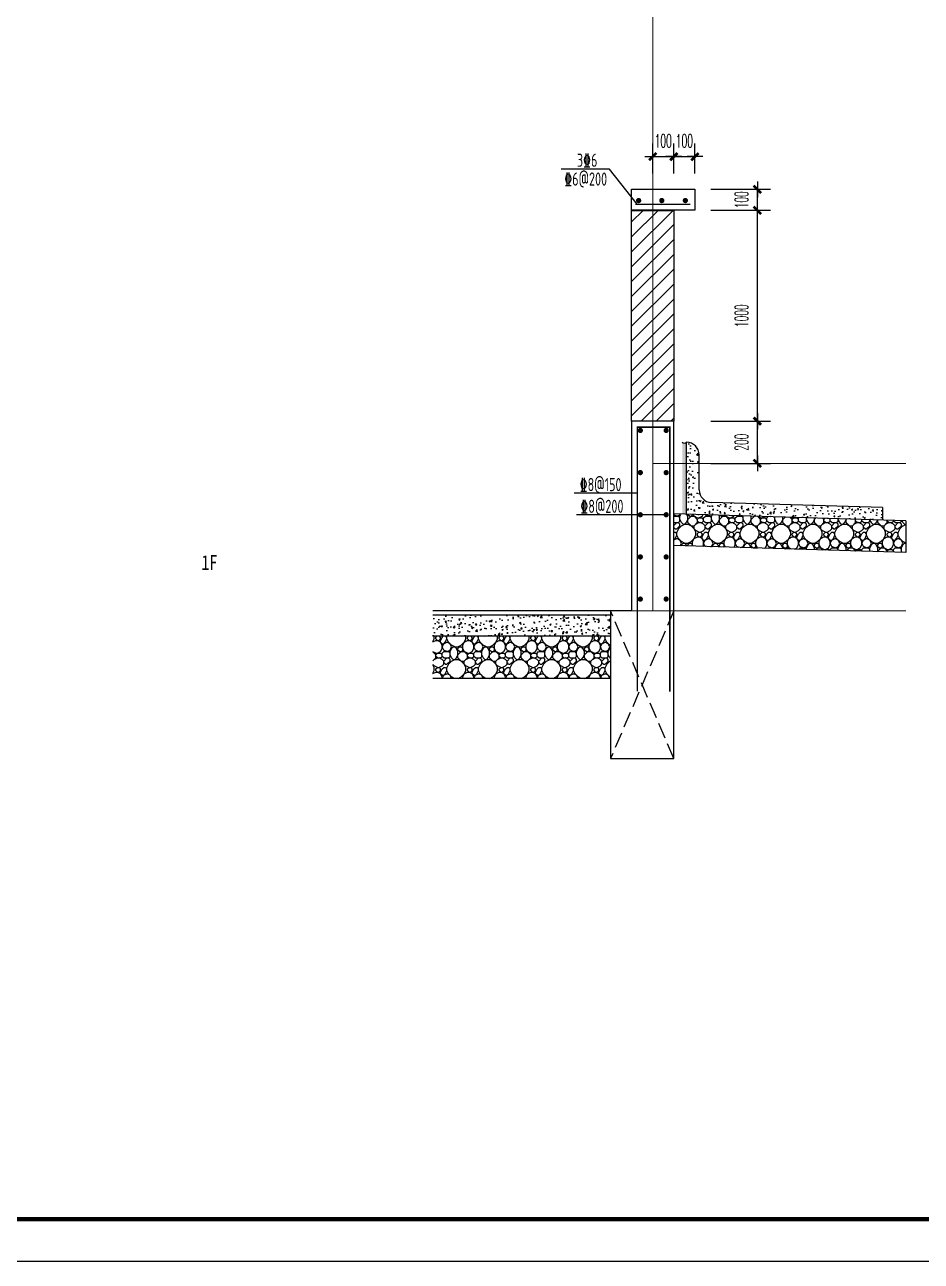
# Model space of a CAD drawing. Extents: x 169490 to 7584583, y -2399407 to 1374371.
# Drawn here: x 1597569 to 1601820, y 685590 to 691455 of the extents above; entities that cross this region are included whole.
import ezdxf

# ---------------------------------------------------------------- set-up
doc = ezdxf.new("R2010")
doc.units = 0
doc.header["$LTSCALE"] = 100
for name, pattern in [('ACAD_ISO10W100', [18.5, 12, -3, 0.5, -3]), ('DASH', [0.35, 0.25, -0.1]), ('DOTE', [2.42, 2, -0.2, 0.02, -0.2])]:
    doc.linetypes.add(name, pattern=pattern)
doc.layers.get('0').update_dxf_attribs({"linetype": 'CONTINUOUS'})
doc.layers.get('DEFPOINTS').update_dxf_attribs({"linetype": 'CONTINUOUS'})
for name, color, linetype, lineweight in [('3-大样填充', 8, 'CONTINUOUS', 9), ('DOTE', 147, 'DOTE', 15), ('rein', 10, 'CONTINUOUS', 18)]:
    doc.layers.add(name, color=color, linetype=linetype, lineweight=lineweight)
for name, color, linetype in [('A-LM-HA(填充)', 8, 'CONTINUOUS'), ('A-TEXT(房间)', 243, 'CONTINUOUS'), ('A-WA-M(面层)', 43, 'CONTINUOUS'), ('PUB_HATCH', 8, 'CONTINUOUS'), ('S-DETL-RBAR', 1, 'CONTINUOUS'), ('S-DETL-TEXT', 7, 'CONTINUOUS'), ('TEXT', 7, 'CONTINUOUS'), ('WALL', 7, 'CONTINUOUS'), ('图框', 140, 'CONTINUOUS'), ('尺寸标注', 3, 'CONTINUOUS')]:
    doc.layers.add(name, color=color, linetype=linetype)
doc.styles.add('DIM_FONT_T3', font='SIMPLEX', dxfattribs={"width": 0.494118, "bigfont": 'GBCBIG'})
doc.styles.add('TSSD_REIN', font='tssdeng.shx', dxfattribs={"width": 0.7, "bigfont": 'hztxt.shx'})
doc.styles.add('黑体', font='simhei.ttf', dxfattribs={"width": 0.7})
doc.dimstyles.new('DIMN100$TCH&&25', dxfattribs={"dimtxt": 63.75, "dimasz": 0.25, "dimexe": 62.5, "dimexo": 75, "dimgap": 43.125, "dimtad": 1, "dimdec": 0, "dimzin": 0, "dimdsep": 46, "dimtxsty": 'DIM_FONT_T3', "dimblk": '_DIMX', "dimcen": 0.09, "dimclrt": 7, "dimadec": 0, "dimazin": 0, "dimtfac": 1, "dimtdec": 0, "dimtix": 1, "dimtmove": 2, "dimatfit": 3, "dimldrblk": '_DIMX', "dimfxl": 10, "dimtolj": 1, "dimtzin": 0, "dimarcsym": 0})

# ---------------------------------------------------------------- blocks, each defined once
blk = doc.blocks.new('_DIMX')
blk.add_line((-150, 0), (150, 0))
at = {"const_width": 50}
blk.add_lwpolyline([(-70, -70), (70, 70)], dxfattribs=at)
blk = doc.blocks.new('*D1018')
at = {"layer": 'DEFPOINTS', "color": 0, "transparency": 16777216}
for p in [(1600746.6, 690674.4), (1601042.6, 690674.4), (1600746.6, 690574.7)]:
    blk.add_point(p, dxfattribs=at)
at = {"layer": '尺寸标注', "color": 0, "lineweight": -2, "transparency": 16777216}
for p, q in [((1600821.6, 690674.4), (1601105.1, 690674.4)), ((1601042.6, 690674.6), (1601042.6, 690674.9)), ((1601042.6, 690574.7), (1601042.6, 690674.4)), ((1600821.6, 690574.7), (1601105.1, 690574.7)), ((1601042.6, 690574.4), (1601042.6, 690574.2))]:
    blk.add_line(p, q, dxfattribs=at)
at = {"layer": '尺寸标注', "color": 0, "lineweight": -2, "transparency": 16777216, "xscale": 0.25, "yscale": 0.25, "zscale": 0.25}
for p, rotation in [((1601042.6, 690674.4), 270), ((1601042.6, 690574.7), 90)]:
    blk.add_blockref('_DIMX', p, dxfattribs=dict(at, rotation=rotation))
at = {"layer": '尺寸标注', "color": 7, "transparency": 16777216, "insert": (1600967.6, 690624.5), "char_height": 63.75, "attachment_point": 5, "rotation": 90, "style": 'DIM_FONT_T3'}
blk.add_mtext('\\A1;100', dxfattribs=at)
blk = doc.blocks.new('*D1019')
at = {"layer": 'DEFPOINTS', "color": 0, "transparency": 16777216}
for p in [(1600746.6, 690829.1), (1600646.6, 690674.4), (1600746.6, 690674.4)]:
    blk.add_point(p, dxfattribs=at)
at = {"layer": '尺寸标注', "color": 0, "lineweight": -2, "transparency": 16777216}
for p, q in [((1600646.6, 690749.4), (1600646.6, 690891.6)), ((1600746.6, 690749.4), (1600746.6, 690891.6)), ((1600646.4, 690829.1), (1600646.1, 690829.1)), ((1600646.6, 690829.1), (1600746.6, 690829.1)), ((1600746.9, 690829.1), (1600747.1, 690829.1))]:
    blk.add_line(p, q, dxfattribs=at)
at = {"layer": '尺寸标注', "color": 0, "lineweight": -2, "transparency": 16777216, "xscale": 0.25, "yscale": 0.25, "zscale": 0.25}
blk.add_blockref('_DIMX', (1600646.6, 690829.1), dxfattribs=at)
at = {"layer": '尺寸标注', "color": 0, "lineweight": -2, "transparency": 16777216, "xscale": 0.25, "yscale": 0.25, "zscale": 0.25, "rotation": 180}
blk.add_blockref('_DIMX', (1600746.6, 690829.1), dxfattribs=at)
at = {"layer": '尺寸标注', "color": 7, "transparency": 16777216, "insert": (1600696.6, 690904.1), "char_height": 63.75, "attachment_point": 5, "style": 'DIM_FONT_T3'}
blk.add_mtext('\\A1;100', dxfattribs=at)
blk = doc.blocks.new('*D1045')
at = {"layer": 'DEFPOINTS', "color": 0, "transparency": 16777216}
for p in [(1600746.6, 689574.4), (1601042.6, 689574.4), (1600746.6, 689374.4)]:
    blk.add_point(p, dxfattribs=at)
at = {"layer": '尺寸标注', "color": 0, "lineweight": -2, "transparency": 16777216}
for p, q in [((1600821.6, 689574.4), (1601105.1, 689574.4)), ((1601042.6, 689374.6), (1601042.6, 689574.1)), ((1600821.6, 689374.4), (1601105.1, 689374.4))]:
    blk.add_line(p, q, dxfattribs=at)
at = {"layer": '尺寸标注', "color": 0, "lineweight": -2, "transparency": 16777216, "xscale": 0.25, "yscale": 0.25, "zscale": 0.25}
for p, rotation in [((1601042.6, 689574.4), 90), ((1601042.6, 689374.4), 270)]:
    blk.add_blockref('_DIMX', p, dxfattribs=dict(at, rotation=rotation))
at = {"layer": '尺寸标注', "color": 7, "transparency": 16777216, "insert": (1600967.6, 689474.4), "char_height": 63.75, "attachment_point": 5, "rotation": 90, "style": 'DIM_FONT_T3'}
blk.add_mtext('\\A1;200', dxfattribs=at)
blk = doc.blocks.new('*D1075')
at = {"layer": 'DEFPOINTS', "color": 0, "transparency": 16777216}
for p in [(1600746.6, 690574.7), (1601042.6, 690574.7), (1600746.6, 689574.4)]:
    blk.add_point(p, dxfattribs=at)
at = {"layer": '尺寸标注', "color": 0, "lineweight": -2, "transparency": 16777216}
for p, q in [((1600821.6, 690574.7), (1601105.1, 690574.7)), ((1601042.6, 689574.6), (1601042.6, 690574.4)), ((1600821.6, 689574.4), (1601105.1, 689574.4))]:
    blk.add_line(p, q, dxfattribs=at)
at = {"layer": '尺寸标注', "color": 0, "lineweight": -2, "transparency": 16777216, "xscale": 0.25, "yscale": 0.25, "zscale": 0.25}
for p, rotation in [((1601042.6, 690574.7), 90), ((1601042.6, 689574.4), 270)]:
    blk.add_blockref('_DIMX', p, dxfattribs=dict(at, rotation=rotation))
at = {"layer": '尺寸标注', "color": 7, "transparency": 16777216, "insert": (1600967.6, 690074.5), "char_height": 63.75, "attachment_point": 5, "rotation": 90, "style": 'DIM_FONT_T3'}
blk.add_mtext('\\A1;1000', dxfattribs=at)
blk = doc.blocks.new('qhhhh')
at = {"layer": 'rein', "const_width": 12.5}
for points in [[(5815546.2, -2281230.1, 1), (5815558.7, -2281230.1, 1)], [(5815656.1, -2281230.1, 1), (5815668.6, -2281230.1, 1)], [(5815767.5, -2281230.1, 1), (5815780, -2281230.1, 1)]]:
    blk.add_lwpolyline(points, format="xyb", close=True, dxfattribs=at)
at = {"layer": 'rein', "const_width": 7.5}
blk.add_lwpolyline([(5815537.5, -2281247.9), (5815797.7, -2281247.9)], dxfattribs=at)
at = {"layer": 'TEXT', "color": 7}
for p, q in [((5815414.2, -2281081.8, 0), (5815184.9, -2281081.8, 0)), ((5815546.2, -2281247.9), (5815414.2, -2281081.8, 0))]:
    blk.add_line(p, q, dxfattribs=at)
at = {"layer": 'TEXT', "color": 7, "style": 'TSSD_REIN', "width": 0.7}
for s, p in [('3%%1326', (5815259.9, -2281070.1, 3.7)), ('%%1326@200', (5815200.1, -2281159.3, 3.7))]:
    blk.add_text(s, height=62.5, dxfattribs=at).set_placement(p)
blk = doc.blocks.new('*D1076')
at = {"layer": 'DEFPOINTS', "color": 0, "transparency": 16777216}
for p in [(1600646.6, 690829.1), (1600546.6, 690674.4), (1600646.6, 690674.4)]:
    blk.add_point(p, dxfattribs=at)
at = {"layer": '尺寸标注', "color": 0, "lineweight": -2, "transparency": 16777216}
for p, q in [((1600546.6, 690749.4), (1600546.6, 690891.6)), ((1600646.6, 690749.4), (1600646.6, 690891.6)), ((1600546.4, 690829.1), (1600546.1, 690829.1)), ((1600546.6, 690829.1), (1600646.6, 690829.1)), ((1600646.9, 690829.1), (1600647.1, 690829.1))]:
    blk.add_line(p, q, dxfattribs=at)
at = {"layer": '尺寸标注', "color": 0, "lineweight": -2, "transparency": 16777216, "xscale": 0.25, "yscale": 0.25, "zscale": 0.25}
blk.add_blockref('_DIMX', (1600546.6, 690829.1), dxfattribs=at)
at = {"layer": '尺寸标注', "color": 0, "lineweight": -2, "transparency": 16777216, "xscale": 0.25, "yscale": 0.25, "zscale": 0.25, "rotation": 180}
blk.add_blockref('_DIMX', (1600646.6, 690829.1), dxfattribs=at)
at = {"layer": '尺寸标注', "color": 7, "transparency": 16777216, "insert": (1600596.6, 690904.1), "char_height": 63.75, "attachment_point": 5, "style": 'DIM_FONT_T3'}
blk.add_mtext('\\A1;100', dxfattribs=at)

msp = doc.modelspace()

# ---------------------------------------------------------------- hatches: boundary and pattern name
at = {"layer": 'A-LM-HA(填充)'}
h = msp.add_hatch(color=256, dxfattribs=at)
h.dxf.hatch_style = 1
edge = h.paths.add_edge_path()
edge.add_arc((1600696.6, 689485.5), 15, 228.19632, 311.80368)
edge.add_line((1600706.6, 689474.4), (1600706.6, 689132.6))
edge.add_line((1600706.6, 689132.6), (1600686.6, 689133.2))
edge.add_line((1600686.6, 689133.2), (1600686.6, 689474.4))
h = msp.add_hatch(dxfattribs=at)
h.set_pattern_fill('混凝土', color=256, scale=10, style=0)
h.set_pattern_definition([(50, (938565.79, 2465559.65), (71.7260183, -6.2752135), [7.5, -82.5]), (355, (938565.79, 2465559.65), (-13.8751334, 75.2192134), [6, -66]), (100.4514, (938571.77, 2465559.13), (57.8509382, 68.9439542), [6.374019, -70.1142112]), (46.1842, (938565.79, 2465579.65), (106.724105, -16.5519014), [11.25, -123.75]), (96.6356, (938574.68, 2465578.27), (93.4662706, 97.411787), [9.561029, -105.1713]), (351.1842, (938565.79, 2465579.65), (93.4661945, 97.41186), [9, -99]), (21, (938575.79, 2465574.65), (59.6907052, -40.261889), [7.5, -82.5]), (326, (938575.79, 2465574.65), (24.3315332, 72.5150045), [6, -66]), (71.4514, (938580.764, 2465571.295), (84.0222629, 32.2530497), [6.374019, -70.1142112]), (37.5, (938565.79, 2465559.65), (1.21598553, 33.2893854), [0, -65.2, 0, -67, 0, -66.25]), (7.5, (938565.79, 2465559.65), (26.30695374, 39.4411712), [0, -38.2, 0, -63.7, 0, -25.25]), (327.5, (938543.49, 2465559.65), (53.3822436, -2.25548717), [0, -25, 0, -78, 0, -103.5]), (317.5, (938533.49, 2465559.65), (58.3186169, 10.0104982), [0, -32.5, 0, -51.8, 0, -73.5])])
edge = h.paths.add_edge_path()
edge.add_arc((1600706.6, 689414.4), 60, 360, 450, ccw=False)
edge.add_line((1600766.6, 689414.4), (1600766.6, 689248.7))
edge.add_arc((1600826.6, 689248.7), 60, 540, 628.28164)
edge.add_line((1600824.8, 689188.7), (1601636.6, 689164.4))
edge.add_line((1601636.6, 689164.4), (1601636.6, 689104.7))
edge.add_line((1601636.6, 689104.7), (1600706.6, 689132.6))
edge.add_line((1600706.6, 689132.6), (1600706.6, 689474.4))
h = msp.add_hatch(dxfattribs=at)
h.set_pattern_fill('卵石砌体', color=256, scale=20, style=0)
h.set_pattern_definition([(0, (670465.47, 2558798), (0, 150), [7.5, -22.5, 7.5, -112.5]), (0, (670502.97, 2558813), (0, 150), [7.5, -142.5]), (0, (670427.97, 2558828), (0, 150), [15, -135]), (0, (670390.47, 2558835.5), (0, 150), [22.5, -127.5]), (0, (670465.47, 2558843), (0, 150), [15, -15, 22.5, -97.5]), (0, (670457.97, 2558865.5), (0, 150), [22.5, -127.5]), (0, (670420.47, 2558873), (0, 150), [22.5, -52.5, 22.5, -52.5]), (0, (670390.47, 2558895.5), (0, 150), [22.5, -7.5, 7.5, -112.5]), (0, (670487.97, 2558910.5), (0, 150), [7.5, -142.5]), (0, (670457.97, 2558925.5), (0, 150), [15, -135]), (90, (670360.47, 2558933), (-150, 9e-15), [15, -135]), (90, (670375.47, 2558828), (-150, 9e-15), [7.5, -15, 22.5, -105]), (90, (670412.97, 2558843), (-150, 9e-15), [30, -7.5, 7.5, -105]), (90, (670435.47, 2558880.5), (-150, 9e-15), [22.5, -127.5]), (90, (670442.97, 2558813), (-150, 9e-15), [15, -135]), (90, (670450.47, 2558933), (-150, 9e-15), [15, -135]), (90, (670457.97, 2558843), (-150, 9e-15), [15, -75, 7.5, -52.5]), (90, (670480.47, 2558918), (-150, 9e-15), [7.5, -7.5, 7.5, -127.5]), (90, (670487.97, 2558850.5), (-150, 9e-15), [15, -22.5, 15, -97.5]), (90, (670495.47, 2558813), (-150, 9e-15), [15, -135]), (45, (670367.97, 2558813), (9e-15, 150), [21.21315, -42.426404, 31.8198, -116.672678]), (45, (670360.47, 2558813), (9e-15, 150), [21.213203, -190.91883]), (45, (670442.97, 2558828), (9e-15, 150), [21.213203, -190.91883]), (45, (670427.97, 2558903), (9e-15, 150), [21.213203, -190.91883]), (45, (670495.47, 2558828), (9e-15, 150), [21.213203, -190.91883]), (45, (670367.97, 2558843), (9e-15, 150), [10.606602, -201.52542]), (45, (670382.97, 2558888), (9e-15, 150), [10.606602, -201.52542]), (45, (670397.97, 2558835.5), (9e-15, 150), [10.606602, -201.52542]), (45, (670412.97, 2558888), (9e-15, 150), [10.606602, -201.52542]), (45, (670457.97, 2558858), (9e-15, 150), [10.606602, -201.52542]), (45, (670457.97, 2558940.5), (9e-15, 150), [10.606602, -201.52542]), (45, (670472.97, 2558925.5), (9e-15, 150), [10.606602, -201.52542]), (45, (670480.47, 2558843), (9e-15, 150), [10.606602, -201.52542]), (45, (670487.97, 2558805.5), (9e-15, 150), [10.606602, -201.52542]), (45, (670487.97, 2558865.5), (9e-15, 150), [10.606602, -201.52542]), (45, (670487.97, 2558940.5), (9e-15, 150), [10.606602, -201.52542]), (45, (670495.47, 2558910.5), (9e-15, 150), [10.606602, -201.52542]), (135, (670465.47, 2558925.5), (-150, 9e-15), [10.606602, -201.52542]), (135, (670480.47, 2558940.5), (-150, 9e-15), [10.606602, -201.52542]), (135, (670487.97, 2558910.5), (-150, 9e-15), [10.606602, -201.52542]), (135, (670510.47, 2558940.5), (-150, 9e-15), [10.606602, -201.52542]), (135, (670435.47, 2558888), (-150, 9e-15), [10.606602, -201.52542]), (135, (670420.47, 2558873), (-150, 9e-15), [10.606602, -201.52542]), (135, (670375.47, 2558835.5), (-150, 9e-15), [10.606602, -201.52542]), (135, (670390.47, 2558835.5), (-150, 9e-15), [10.606602, -201.52542]), (135, (670405.47, 2558888), (-150, 9e-15), [10.606602, -201.52542]), (135, (670375.47, 2558865.5), (-150, 9e-15), [10.606602, -201.52542]), (135, (670465.47, 2558843), (-150, 9e-15), [10.606602, -201.52542]), (135, (670487.97, 2558858), (-150, 9e-15), [10.606602, -201.52542]), (135, (670495.47, 2558828), (-150, 9e-15), [10.606602, -201.52542]), (135, (670495.47, 2558843), (-150, 9e-15), [10.606602, -201.52542]), (135, (670502.97, 2558813), (-150, 9e-15), [10.606602, -201.52542]), (135, (670382.97, 2558903), (-150, 9e-15), [21.213203, -190.91883]), (135, (670457.97, 2558858), (-150, 9e-15), [21.213203, -190.91883]), (135, (670450.47, 2558805.5), (-150, 9e-15), [53.033008, -159.099024]), (26.5650512, (670360.47, 2558873), (149.9999994, 1.2e-06), [16.77, -318.64018]), (26.5650512, (670382.97, 2558828), (149.9999994, 1.2e-06), [16.77, -318.64018]), (26.5650512, (670412.97, 2558895.5), (149.9999994, 1.2e-06), [16.77, -318.64018]), (26.5650512, (670472.97, 2558798), (149.9999994, 1.2e-06), [16.77, -318.64018]), (26.5650512, (670450.47, 2558835.5), (149.9999994, 1.2e-06), [16.77, -318.64018]), (26.5650512, (670465.47, 2558865.5), (149.9999994, 1.2e-06), [16.77, -318.64018]), (26.5650512, (670442.97, 2558918), (149.9999994, 1.2e-06), [16.77, -318.64018]), (26.5650512, (670495.47, 2558910.5), (149.9999994, 1.2e-06), [16.77, -318.64018]), (63.4349488, (670375.47, 2558873), (1e-07, 150), [16.77, -318.64018]), (63.4349488, (670375.47, 2558880.5), (1e-07, 150), [16.77, -318.64018]), (63.4349488, (670435.47, 2558903), (1e-07, 150), [33.54, -301.87018]), (63.4349488, (670487.97, 2558895.5), (1e-07, 150), [16.77, -318.64018]), (63.4349488, (670480.47, 2558873), (1e-07, 150), [16.77, -318.64018]), (63.4349488, (670405.47, 2558843), (1e-07, 150), [16.77, -318.64018]), (63.4349488, (670480.47, 2558925.5), (1e-07, 150), [16.77, -318.64018]), (63.4349488, (670502.97, 2558918), (1e-07, 150), [16.77, -318.64018]), (116.5650512, (670367.97, 2558918), (-1.2e-06, 149.9999994), [16.77, -318.64018]), (116.5650512, (670450.47, 2558798), (-1.2e-06, 149.9999994), [16.77, -318.64018]), (116.5650512, (670382.97, 2558895.5), (-1.2e-06, 149.9999994), [16.77, -318.64018]), (116.5650512, (670495.47, 2558880.5), (-1.2e-06, 149.9999994), [16.77, -318.64018]), (116.5650512, (670442.97, 2558873), (-1.2e-06, 149.9999994), [16.77, -318.64018]), (116.5650512, (670487.97, 2558903), (-1.2e-06, 149.9999994), [16.77, -318.64018]), (116.5650512, (670412.97, 2558873), (-1.2e-06, 149.9999994), [16.77, -318.64018]), (116.5650512, (670382.97, 2558843), (-1.2e-06, 149.9999994), [16.77, -318.64018]), (153.4349488, (670375.47, 2558910.5), (-150, 1e-07), [16.77, -318.64018]), (153.4349488, (670427.97, 2558828), (-150, 1e-07), [16.77, -318.64018]), (153.4349488, (670397.97, 2558895.5), (-150, 1e-07), [16.77, -318.64018]), (153.4349488, (670487.97, 2558835.5), (-150, 1e-07), [16.77, -318.64018]), (153.4349488, (670465.47, 2558798), (-150, 1e-07), [16.77, -318.64018]), (153.4349488, (670480.47, 2558918), (-150, 1e-07), [16.77, -318.64018]), (153.4349488, (670457.97, 2558865.5), (-150, 1e-07), [16.77, -318.64018]), (153.4349488, (670375.47, 2558910.5), (-150, 1e-07), [16.77, -318.64018]), (153.4349488, (670510.47, 2558873), (-150, 1e-07), [16.77, -318.64018]), (243.4349488, (670367.97, 2558813), (-1e-07, -150), [16.77, -318.64018])])
h.paths.add_polyline_path([(1601746.6, 689101.4), (1601746.6, 688951.4), (1600646.6, 688984.4), (1600646.6, 689133.5)])
at = {"layer": 'PUB_HATCH'}
h = msp.add_hatch(dxfattribs=at)
h.set_pattern_fill('普通砖', color=256, scale=20, style=0)
h.set_pattern_definition([(45, (265687.924, 62019.19), (-35.3553532, 35.3553532), [])])
h.paths.add_polyline_path([(1600446.6, 690574.4), (1600646.6, 690574.4), (1600646.6, 689574.4), (1600446.6, 689574.4)])
at = {"layer": 'PUB_HATCH', "linetype": 'Continuous'}
h = msp.add_hatch(dxfattribs=at)
h.set_pattern_fill('混凝土', color=256, scale=10, style=0)
h.set_pattern_definition([(50, (1119270.77, 324056.4), (71.726018, -6.2752135), [7.5, -82.5]), (355, (1119270.77, 324056.4), (-13.875133, 75.219213), [6, -66]), (100.4514, (1119276.75, 324055.876), (57.850938, 68.943954), [6.374019, -70.114211]), (46.1842, (1119270.77, 324076.4), (106.724105, -16.551901), [11.25, -123.75]), (96.6356, (1119279.67, 324075.02), (93.46627, 97.411787), [9.561029, -105.1713]), (351.1842, (1119270.77, 324076.4), (93.466195, 97.41186), [9, -99]), (21, (1119280.77, 324071.4), (59.690705, -40.261889), [7.5, -82.5]), (326, (1119280.77, 324071.4), (24.331533, 72.5150045), [6, -66]), (71.4514, (1119285.746, 324068.044), (84.022263, 32.25305), [6.374019, -70.114211]), (37.5, (1119270.772, 324056.4), (1.2159855, 33.2893854), [0, -65.2, 0, -67, 0, -66.25]), (7.5, (1119270.772, 324056.4), (26.3069537, 39.4411712), [0, -38.2, 0, -63.7, 0, -25.25]), (327.5, (1119248.472, 324056.4), (53.3822436, -2.2554872), [0, -25, 0, -78, 0, -103.5]), (317.5, (1119238.47, 324056.4), (58.318617, 10.0104982), [0, -32.5, 0, -51.8, 0, -73.5])])
h.paths.add_polyline_path([(1599504.8, 688654.4), (1599504.8, 688554.4), (1600346.6, 688554.4), (1600346.6, 688654.4)])
h = msp.add_hatch(dxfattribs=at)
h.set_pattern_fill('卵石砌体', color=256, scale=20, style=0)
h.set_pattern_definition([(0, (1119375.77, 324056.4), (0, 150), [7.5, -22.5, 7.5, -112.5]), (0, (1119413.27, 324071.4), (0, 150), [7.5, -142.5]), (0, (1119338.27, 324086.4), (0, 150), [15, -135]), (0, (1119300.77, 324093.9), (0, 150), [22.5, -127.5]), (0, (1119375.77, 324101.4), (0, 150), [15, -15, 22.5, -97.5]), (0, (1119368.27, 324123.9), (0, 150), [22.5, -127.5]), (0, (1119330.77, 324131.4), (0, 150), [22.5, -52.5, 22.5, -52.5]), (0, (1119300.77, 324153.9), (0, 150), [22.5, -7.5, 7.5, -112.5]), (0, (1119398.27, 324168.9), (0, 150), [7.5, -142.5]), (0, (1119368.27, 324183.9), (0, 150), [15, -135]), (90, (1119270.77, 324191.4), (-150, 9e-15), [15, -135]), (90, (1119285.77, 324086.4), (-150, 9e-15), [7.5, -15, 22.5, -105]), (90, (1119323.27, 324101.4), (-150, 9e-15), [30, -7.5, 7.5, -105]), (90, (1119345.77, 324138.9), (-150, 9e-15), [22.5, -127.5]), (90, (1119353.27, 324071.4), (-150, 9e-15), [15, -135]), (90, (1119360.77, 324191.4), (-150, 9e-15), [15, -135]), (90, (1119368.27, 324101.4), (-150, 9e-15), [15, -75, 7.5, -52.5]), (90, (1119390.77, 324176.4), (-150, 9e-15), [7.5, -7.5, 7.5, -127.5]), (90, (1119398.27, 324108.9), (-150, 9e-15), [15, -22.5, 15, -97.5]), (90, (1119405.77, 324071.4), (-150, 9e-15), [15, -135]), (45, (1119278.27, 324071.4), (9e-15, 150), [21.21315, -42.426404, 31.8198, -116.672678]), (45, (1119270.77, 324071.4), (9e-15, 150), [21.213203, -190.91883]), (45, (1119353.27, 324086.4), (9e-15, 150), [21.213203, -190.91883]), (45, (1119338.27, 324161.4), (9e-15, 150), [21.213203, -190.91883]), (45, (1119405.77, 324086.4), (9e-15, 150), [21.213203, -190.91883]), (45, (1119278.27, 324101.4), (9e-15, 150), [10.6066, -201.52542]), (45, (1119293.27, 324146.4), (9e-15, 150), [10.6066, -201.52542]), (45, (1119308.27, 324093.9), (9e-15, 150), [10.6066, -201.52542]), (45, (1119323.27, 324146.4), (9e-15, 150), [10.6066, -201.52542]), (45, (1119368.27, 324116.4), (9e-15, 150), [10.6066, -201.52542]), (45, (1119368.27, 324198.9), (9e-15, 150), [10.6066, -201.52542]), (45, (1119383.27, 324183.9), (9e-15, 150), [10.6066, -201.52542]), (45, (1119390.77, 324101.4), (9e-15, 150), [10.6066, -201.52542]), (45, (1119398.27, 324063.9), (9e-15, 150), [10.6066, -201.52542]), (45, (1119398.27, 324123.9), (9e-15, 150), [10.6066, -201.52542]), (45, (1119398.27, 324198.9), (9e-15, 150), [10.6066, -201.52542]), (45, (1119405.77, 324168.9), (9e-15, 150), [10.6066, -201.52542]), (135, (1119375.77, 324183.9), (-150, 9e-15), [10.6066, -201.52542]), (135, (1119390.77, 324198.9), (-150, 9e-15), [10.6066, -201.52542]), (135, (1119398.27, 324168.9), (-150, 9e-15), [10.6066, -201.52542]), (135, (1119420.77, 324198.9), (-150, 9e-15), [10.6066, -201.52542]), (135, (1119345.77, 324146.4), (-150, 9e-15), [10.6066, -201.52542]), (135, (1119330.77, 324131.4), (-150, 9e-15), [10.6066, -201.52542]), (135, (1119285.77, 324093.9), (-150, 9e-15), [10.6066, -201.52542]), (135, (1119300.77, 324093.9), (-150, 9e-15), [10.6066, -201.52542]), (135, (1119315.77, 324146.4), (-150, 9e-15), [10.6066, -201.52542]), (135, (1119285.77, 324123.9), (-150, 9e-15), [10.6066, -201.52542]), (135, (1119375.77, 324101.4), (-150, 9e-15), [10.6066, -201.52542]), (135, (1119398.27, 324116.4), (-150, 9e-15), [10.6066, -201.52542]), (135, (1119405.77, 324086.4), (-150, 9e-15), [10.6066, -201.52542]), (135, (1119405.77, 324101.4), (-150, 9e-15), [10.6066, -201.52542]), (135, (1119413.27, 324071.4), (-150, 9e-15), [10.6066, -201.52542]), (135, (1119293.27, 324161.4), (-150, 9e-15), [21.213203, -190.91883]), (135, (1119368.27, 324116.4), (-150, 9e-15), [21.213203, -190.91883]), (135, (1119360.77, 324063.9), (-150, 9e-15), [53.03301, -159.099024]), (26.565051, (1119270.77, 324131.4), (149.999999, 1e-06), [16.77, -318.64018]), (26.565051, (1119293.27, 324086.4), (149.999999, 1e-06), [16.77, -318.64018]), (26.565051, (1119323.27, 324153.9), (149.999999, 1e-06), [16.77, -318.64018]), (26.565051, (1119383.27, 324056.4), (149.999999, 1e-06), [16.77, -318.64018]), (26.565051, (1119360.77, 324093.9), (149.999999, 1e-06), [16.77, -318.64018]), (26.565051, (1119375.77, 324123.9), (149.999999, 1e-06), [16.77, -318.64018]), (26.565051, (1119353.27, 324176.4), (149.999999, 1e-06), [16.77, -318.64018]), (26.565051, (1119405.77, 324168.9), (149.999999, 1e-06), [16.77, -318.64018]), (63.434949, (1119285.77, 324131.4), (1e-07, 150), [16.77, -318.64018]), (63.434949, (1119285.77, 324138.9), (1e-07, 150), [16.77, -318.64018]), (63.434949, (1119345.77, 324161.4), (1e-07, 150), [33.54, -301.87018]), (63.434949, (1119398.27, 324153.9), (1e-07, 150), [16.77, -318.64018]), (63.434949, (1119390.77, 324131.4), (1e-07, 150), [16.77, -318.64018]), (63.434949, (1119315.77, 324101.4), (1e-07, 150), [16.77, -318.64018]), (63.434949, (1119390.77, 324183.9), (1e-07, 150), [16.77, -318.64018]), (63.434949, (1119413.27, 324176.4), (1e-07, 150), [16.77, -318.64018]), (116.565051, (1119278.27, 324176.4), (-1e-06, 149.999999), [16.77, -318.64018]), (116.565051, (1119360.77, 324056.4), (-1e-06, 149.999999), [16.77, -318.64018]), (116.565051, (1119293.27, 324153.9), (-1e-06, 149.999999), [16.77, -318.64018]), (116.565051, (1119405.77, 324138.9), (-1e-06, 149.999999), [16.77, -318.64018]), (116.565051, (1119353.27, 324131.4), (-1e-06, 149.999999), [16.77, -318.64018]), (116.565051, (1119398.27, 324161.4), (-1e-06, 149.999999), [16.77, -318.64018]), (116.565051, (1119323.27, 324131.4), (-1e-06, 149.999999), [16.77, -318.64018]), (116.565051, (1119293.27, 324101.4), (-1e-06, 149.999999), [16.77, -318.64018]), (153.434949, (1119285.77, 324168.9), (-150, 1e-07), [16.77, -318.64018]), (153.434949, (1119338.27, 324086.4), (-150, 1e-07), [16.77, -318.64018]), (153.434949, (1119308.27, 324153.9), (-150, 1e-07), [16.77, -318.64018]), (153.434949, (1119398.27, 324093.9), (-150, 1e-07), [16.77, -318.64018]), (153.434949, (1119375.77, 324056.4), (-150, 1e-07), [16.77, -318.64018]), (153.434949, (1119390.77, 324176.4), (-150, 1e-07), [16.77, -318.64018]), (153.434949, (1119368.27, 324123.9), (-150, 1e-07), [16.77, -318.64018]), (153.434949, (1119285.77, 324168.9), (-150, 1e-07), [16.77, -318.64018]), (153.434949, (1119420.77, 324131.4), (-150, 1e-07), [16.77, -318.64018]), (243.434949, (1119278.27, 324071.4), (-1e-07, -150), [16.77, -318.64018])])
h.paths.add_polyline_path([(1599504.8, 688554.4), (1599504.8, 688354.4), (1600346.6, 688354.4), (1600346.6, 688554.4)])

# ---------------------------------------------------------------- linework, layer by layer
at = {"layer": '3-大样填充'}
msp.add_lwpolyline([(1600766.6, 689374.4), (1601646.6, 689374.4)], dxfattribs=at)
at = {"layer": 'A-WA-M(面层)'}
for points in [[(1600706.6, 689132.6), (1600706.6, 689474.4)], [(1600766.6, 689248.7), (1600766.6, 689414.4)], [(1601636.6, 689164.4), (1600824.8, 689188.7)], [(1601746.6, 689101.4), (1600646.6, 689134.4)], [(1601636.6, 689164.4), (1601636.6, 689104.7)], [(1601746.6, 689101.4), (1601746.6, 688951.4)], [(1601746.6, 688951.4), (1600646.6, 688984.4)], [(1600346.6, 688674.4), (1599504.8, 688674.4)], [(1600346.6, 688654.4), (1599504.8, 688654.4)], [(1600346.6, 688554.4), (1599504.8, 688554.4)], [(1600346.6, 688354.4), (1599504.8, 688354.4)]]:
    msp.add_lwpolyline(points, dxfattribs=at)
for centre, radius, start, end in [((1600696.6, 689485.5), 15, 228.19632, 311.80368), ((1600706.6, 689414.4), 60, 0, 90), ((1600826.6, 689248.7), 60, 180, 268.28164)]:
    msp.add_arc(centre, radius, start, end, dxfattribs=at)
at = {"layer": 'DOTE', "linetype": 'ACAD_ISO10W100', "ltscale": 100}
for p, q in [((1600546.6, 694874.4), (1600546.6, 688674.4)), ((1600546.6, 689374.4), (1601746.6, 689374.4)), ((1599504.8, 688674.4), (1601746.6, 688674.4))]:
    msp.add_line(p, q, dxfattribs=at)
at = {"layer": 'S-DETL-RBAR', "const_width": 7.5}
msp.add_lwpolyline([(1600473.8, 688292.3), (1600473.8, 689545.9), (1600627.3, 689545.9), (1600627.3, 688291.2)], dxfattribs=at)
at = {"layer": 'S-DETL-RBAR', "const_width": 12.5}
for points in [[(1600481.4, 689530.5, 1), (1600493.9, 689530.5, 1)], [(1600604.1, 689530.5, 1), (1600616.6, 689530.5, 1)], [(1600481.4, 689330.5, 1), (1600493.9, 689330.5, 1)], [(1600604.1, 689330.5, 1), (1600616.6, 689330.5, 1)], [(1600481.4, 689130.5, 1), (1600493.9, 689130.5, 1)], [(1600604.1, 689130.5, 1), (1600616.6, 689130.5, 1)], [(1600481.4, 688930.5, 1), (1600493.9, 688930.5, 1)], [(1600604.1, 688930.5, 1), (1600616.6, 688930.5, 1)], [(1600481.4, 688730.5, 1), (1600493.9, 688730.5, 1)], [(1600604.1, 688730.5, 1), (1600616.6, 688730.5, 1)]]:
    msp.add_lwpolyline(points, format="xyb", close=True, dxfattribs=at)
at = {"layer": 'S-DETL-TEXT'}
for p, q in [((1600473.8, 689233.6), (1600174.8, 689233.6)), ((1600610.3, 689130.5), (1600185.5, 689130.5))]:
    msp.add_line(p, q, dxfattribs=at)
at = {"layer": 'WALL', "linetype": 'DASH', "ltscale": 3}
for p, q in [((1600646.6, 688674.4), (1600346.6, 687974.4)), ((1600646.6, 687974.4), (1600346.6, 688674.4))]:
    msp.add_line(p, q, dxfattribs=at)
at = {"layer": 'WALL'}
for points in [[(1600446.6, 690674.7), (1600746.6, 690674.7), (1600746.6, 690574.7), (1600646.6, 690574.7), (1600646.6, 690574.7), (1600446.6, 690574.7)], [(1600446.6, 690574.4), (1600646.6, 690574.4), (1600646.6, 689574.4), (1600446.6, 689574.4)]]:
    msp.add_lwpolyline(points, close=True, dxfattribs=at)
msp.add_lwpolyline([(1600646.6, 687974.4), (1600646.6, 689574.4), (1600446.6, 689574.4), (1600446.6, 688674.4), (1600346.6, 688674.4), (1600346.6, 687974.4), (1600646.6, 687974.4)], dxfattribs=at)
at = {"layer": '图框'}
msp.add_lwpolyline([(1588050.5, 685589.6), (1604870.5, 685589.6), (1604870.5, 697469.6), (1588050.5, 697469.6)], close=True, dxfattribs=at)
at = {"layer": '图框', "const_width": 20}
msp.add_lwpolyline([(1588550.5, 685789.6), (1604670.5, 685789.6), (1604670.5, 697269.6), (1588550.5, 697269.6)], close=True, dxfattribs=at)

# ---------------------------------------------------------------- block references
at = {"layer": 'S-DETL-RBAR'}
msp.add_blockref('qhhhh', (-4215072.7, 2971851), dxfattribs=at)

# ---------------------------------------------------------------- texts
at = {"layer": 'A-TEXT(房间)', "style": '黑体', "width": 0.8}
msp.add_text('1F', height=70, dxfattribs=at).set_placement((1598406.6, 688868.9))
at = {"layer": 'S-DETL-TEXT', "style": 'TSSD_REIN', "width": 0.7}
for s, p in [('%%1328@150', (1600200.2, 689242.4)), ('%%1328@200', (1600203.6, 689139.3))]:
    msp.add_text(s, height=62.5, dxfattribs=at).set_placement(p)

# ---------------------------------------------------------------- dimensions: what is measured, and where the dimension line sits
at = {"layer": '尺寸标注'}
for p1, p2, distance, picture, middle in [((1600546.6, 690674.4), (1600646.6, 690674.4), 154.7, '*D1076', (1600596.6, 690904.1)), ((1600646.6, 690674.4), (1600746.6, 690674.4), 154.7, '*D1019', (1600696.6, 690904.1)), ((1600746.6, 690574.7), (1600746.6, 690674.4), -296, '*D1018', (1600967.6, 690624.5)), ((1600746.6, 689574.4), (1600746.6, 690574.7), -296, '*D1075', (1600967.6, 690074.5)), ((1600746.6, 689374.4), (1600746.6, 689574.4), -296, '*D1045', (1600967.6, 689474.4))]:
    dim = msp.add_aligned_dim(p1=p1, p2=p2, distance=distance, dimstyle='DIMN100$TCH&&25', dxfattribs=at)
    dim.commit()
    dim.dimension.update_dxf_attribs({"geometry": picture, "text_midpoint": middle})

doc.saveas('drawing.dxf')
